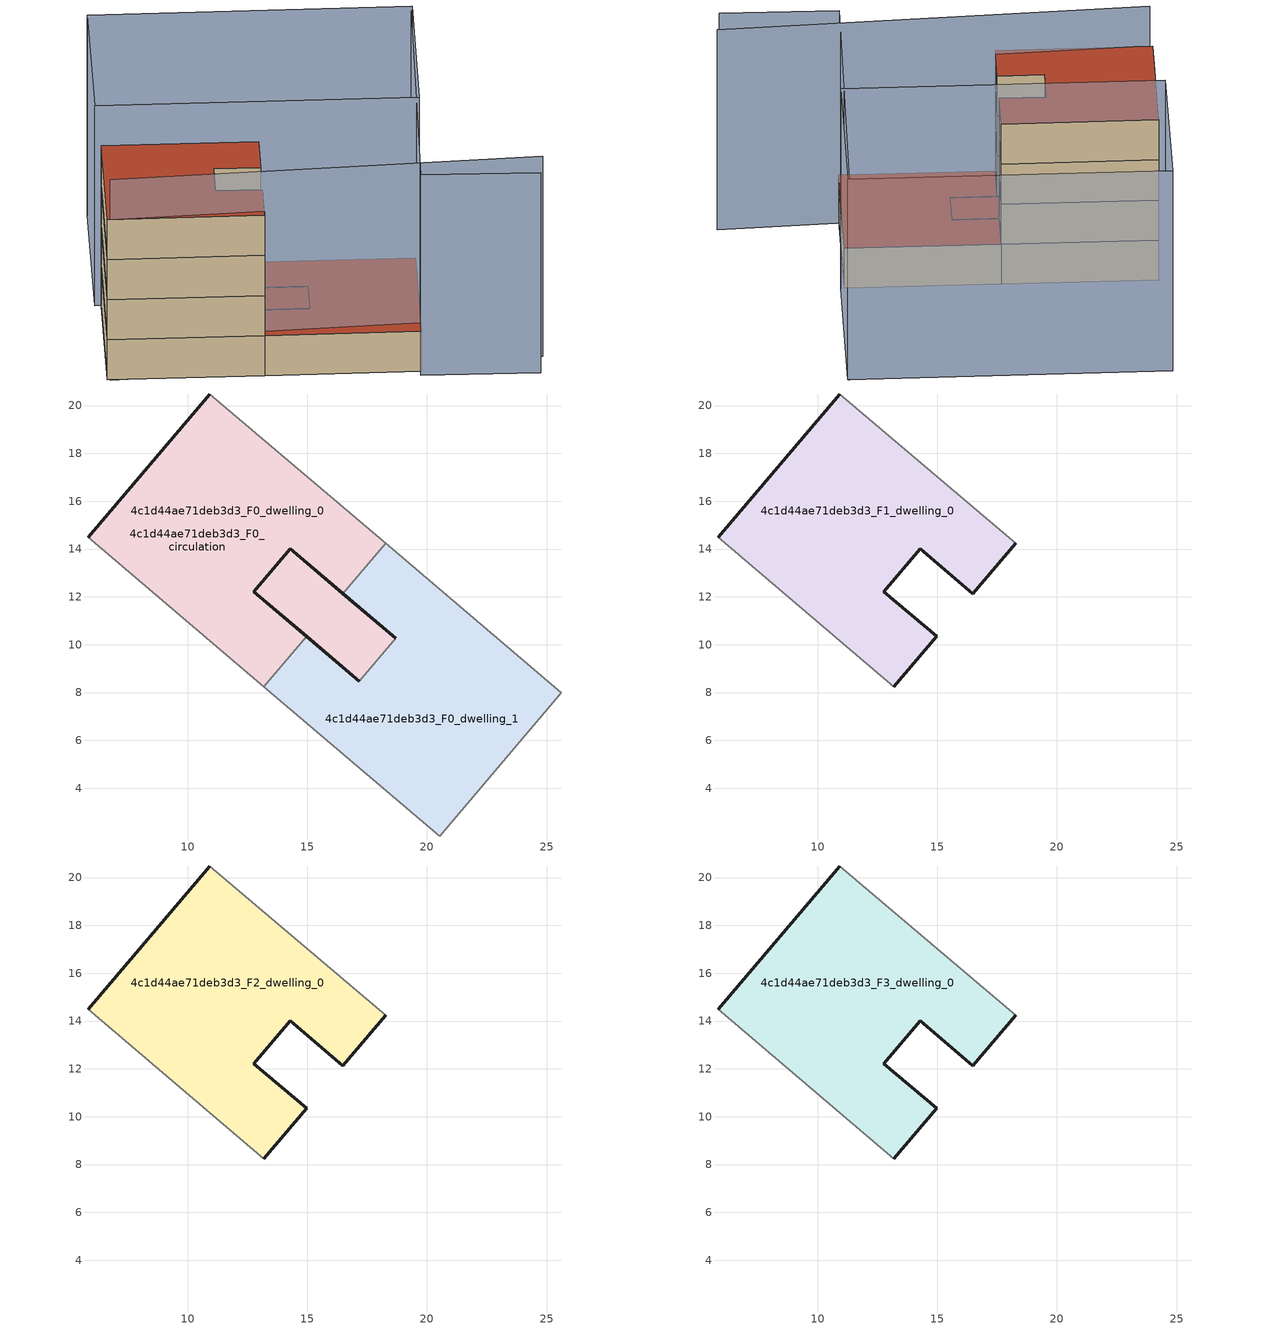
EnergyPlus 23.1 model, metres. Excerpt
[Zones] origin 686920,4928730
4c1d44ae71deb3d3_F0_dwelling_0
 floor ground (EU_floor_Construction): 18.27,14.24 16.49,12.14 14.29,14.02 12.76,12.22 14.96,10.35 13.18,8.25 5.83,14.5 10.92,20.48 z0; 18.7,10.27 17.17,8.47 12.76,12.22 14.29,14.02 z0
 wall outside (EU_wall_Construction): 14.96,10.35 12.76,12.22 14.29,14.02 16.49,12.14 / 10.92,20.48 5.83,14.5 z0:3
 wall adiabatic (EU_wall_Construction): 5.83,14.5 13.18,8.25 / 18.27,14.24 10.92,20.48 z0:3
 wall to 4c1d44ae71deb3d3_F0_dwelling_1 (EU_wall_Construction): 13.18,8.25 14.96,10.35 / 16.49,12.14 18.27,14.24 z0:3
 roof outside (EU_floor_Construction): 17.17,8.47 18.7,10.27 14.29,14.02 12.76,12.22 z3
4c1d44ae71deb3d3_F0_dwelling_1
 floor ground (EU_floor_Construction): 25.62,7.99 20.53,2 13.18,8.25 14.96,10.35 17.17,8.47 18.7,10.27 16.49,12.14 18.27,14.24 z0
 wall outside (EU_wall_Construction): 16.49,12.14 18.7,10.27 / 17.17,8.47 14.96,10.35 z0:3
 wall adiabatic (EU_wall_Construction): 13.18,8.25 20.53,2 25.62,7.99 18.27,14.24 z0:3
 wall to 4c1d44ae71deb3d3_F0_circulation (EU_wall_Construction): 18.7,10.27 17.17,8.47 z0:3
 roof outside (EU_roof_Construction): 20.53,2 25.62,7.99 18.27,14.24 16.49,12.14 18.7,10.27 17.17,8.47 14.96,10.35 13.18,8.25 z3
4c1d44ae71deb3d3_F0_circulation
 floor ground (EU_floor_Construction): 18.27,14.24 16.49,12.14 14.29,14.02 12.76,12.22 14.96,10.35 13.18,8.25 5.83,14.5 10.92,20.48 z0; 18.7,10.27 17.17,8.47 12.76,12.22 14.29,14.02 z0
 wall outside (EU_wall_Construction): 18.7,10.27 14.29,14.02 12.76,12.22 17.17,8.47 z0:3
 roof outside (EU_roof_Construction): 14.96,10.35 12.76,12.22 14.29,14.02 16.49,12.14 18.27,14.24 10.92,20.48 5.83,14.5 13.18,8.25 z3; 17.17,8.47 18.7,10.27 14.29,14.02 12.76,12.22 z3
4c1d44ae71deb3d3_F1_dwelling_0
 floor to 4c1d44ae71deb3d3_F0_dwelling_0 (EU_floor_Construction): 18.27,14.24 16.49,12.14 14.29,14.02 12.76,12.22 14.96,10.35 13.18,8.25 5.83,14.5 10.92,20.48 z3
 wall outside (EU_wall_Construction): 13.18,8.25 14.96,10.35 12.76,12.22 14.29,14.02 16.49,12.14 18.27,14.24 / 10.92,20.48 5.83,14.5 z3:6
 wall adiabatic (EU_wall_Construction): 5.83,14.5 13.18,8.25 / 18.27,14.24 10.92,20.48 z3:6
4c1d44ae71deb3d3_F2_dwelling_0
 floor to 4c1d44ae71deb3d3_F1_dwelling_0 (EU_floor_Construction): 18.27,14.24 16.49,12.14 14.29,14.02 12.76,12.22 14.96,10.35 13.18,8.25 5.83,14.5 10.92,20.48 z6
 wall outside (EU_wall_Construction): 13.18,8.25 14.96,10.35 12.76,12.22 14.29,14.02 16.49,12.14 18.27,14.24 / 10.92,20.48 5.83,14.5 z6:9
 wall adiabatic (EU_wall_Construction): 5.83,14.5 13.18,8.25 / 18.27,14.24 10.92,20.48 z6:9
4c1d44ae71deb3d3_F3_dwelling_0
 floor to 4c1d44ae71deb3d3_F2_dwelling_0 (EU_floor_Construction): 18.27,14.24 16.49,12.14 14.29,14.02 12.76,12.22 14.96,10.35 13.18,8.25 5.83,14.5 10.92,20.48 z9
 wall outside (EU_wall_Construction): 13.18,8.25 14.96,10.35 12.76,12.22 14.29,14.02 16.49,12.14 18.27,14.24 / 10.92,20.48 5.83,14.5 z9:12
 wall adiabatic (EU_wall_Construction): 5.83,14.5 13.18,8.25 / 18.27,14.24 10.92,20.48 z9:12
 roof outside (EU_roof_Construction): 14.96,10.35 12.76,12.22 14.29,14.02 16.49,12.14 18.27,14.24 10.92,20.48 5.83,14.5 13.18,8.25 z12
shading: 5.96,14.35 27.05,-1.87 / 25.77,-3.09 20.21,1.77 / 20.21,1.77 32.05,15.32 / 25.81,7.88 10.63,20.78 / 10.63,20.78 16.89,28.14 / 16.89,28.14 32.07,15.24 / 32.07,15.24 25.81,7.88 z0:15
[Building]
EU S2 Campaign: North Axis=0; Terrain=City; Solar Distribution=FullExterior
[Site:Location]
Bologna: Latitude=44.5; Longitude=11.25; Time Zone=1; Elevation=37
[SizingPeriod:WeatherFileDays]
AnnualSizingPeriod: Begin Month=1; Begin Day of Month=1; End Month=12; End Day of Month=31; Day of Week for Start Day=Monday; Use Weather File Daylight Saving Period=No; Use Weather File Rain and Snow Indicators=No
[MATERIAL]
EU_InternalMass_Material: Roughness=MediumRough; Thickness=0.1; Conductivity=1; Density=1800; Specific Heat=900; Thermal Absorptance=0.9; Solar Absorptance=0.7; Visible Absorptance=0.7
[MATERIAL:NOMASS] Roughness=MediumRough; Thermal Absorptance=0.9; Solar Absorptance=0.7; Visible Absorptance=0.7
Name | Thermal Resistance
EU_wall_NoMass | 0.937881
EU_roof_NoMass | 0.548572
EU_floor_NoMass | 0.71348
[CONSTRUCTION]
EU_wall_Construction: EU_wall_NoMass
EU_roof_Construction: EU_roof_NoMass
EU_floor_Construction: EU_floor_NoMass
EU_InternalMass_Construction: EU_InternalMass_Material
[ZONE] Type=1; Multiplier=1; Ceiling Height=autocalculate; Floor Area=autocalculate; Part of Total Floor Area=Yes
Name | Volume
4c1d44ae71deb3d3_F0_dwelling_0; 4c1d44ae71deb3d3_F0_circulation | 247.786
4c1d44ae71deb3d3_F1_dwelling_0; 4c1d44ae71deb3d3_F2_dwelling_0; 4c1d44ae71deb3d3_F3_dwelling_0 | 206.867
4c1d44ae71deb3d3_F0_dwelling_1 | 206.866
[INTERNALMASS] Construction=EU_InternalMass_Construction
Name | Zone or ZoneList | Surface Area
4c1d44ae71deb3d3_F0_dwelling_0_EU_InternalMass | 4c1d44ae71deb3d3_F0_dwelling_0 | 68.9553
4c1d44ae71deb3d3_F0_dwelling_1_EU_InternalMass | 4c1d44ae71deb3d3_F0_dwelling_1 | 68.9553
4c1d44ae71deb3d3_F1_dwelling_0_EU_InternalMass | 4c1d44ae71deb3d3_F1_dwelling_0 | 153.627
4c1d44ae71deb3d3_F2_dwelling_0_EU_InternalMass | 4c1d44ae71deb3d3_F2_dwelling_0 | 153.627
4c1d44ae71deb3d3_F3_dwelling_0_EU_InternalMass | 4c1d44ae71deb3d3_F3_dwelling_0 | 153.627
[OTHEREQUIPMENT] Fuel Type=Electricity; Design Level Calculation Method=Watts/Area; Power per Zone Floor Area=1; Fraction Latent=0; Fraction Radiant=0; Fraction Lost=0; Carbon Dioxide Generation Rate=0; EndUse Subcategory=EU_Step8_InternalGains
Name | Zone or ZoneList or Space or SpaceList | Schedule
EU_Step8_InternalGain_4c1d44ae71deb3d3_F0_dwelling_0_f000 | 4c1d44ae71deb3d3_F0_dwelling_0 | EU_Step8_GainSchedule_4c1d44ae71deb3d3_F0_dwelling_0_f000
EU_Step8_InternalGain_4c1d44ae71deb3d3_F0_dwelling_1_f000 | 4c1d44ae71deb3d3_F0_dwelling_1 | EU_Step8_GainSchedule_4c1d44ae71deb3d3_F0_dwelling_1_f000
EU_Step8_InternalGain_4c1d44ae71deb3d3_F1_dwelling_0_f000 | 4c1d44ae71deb3d3_F1_dwelling_0 | EU_Step8_GainSchedule_4c1d44ae71deb3d3_F1_dwelling_0_f000
EU_Step8_InternalGain_4c1d44ae71deb3d3_F2_dwelling_0_f000 | 4c1d44ae71deb3d3_F2_dwelling_0 | EU_Step8_GainSchedule_4c1d44ae71deb3d3_F2_dwelling_0_f000
EU_Step8_InternalGain_4c1d44ae71deb3d3_F3_dwelling_0_f000 | 4c1d44ae71deb3d3_F3_dwelling_0 | EU_Step8_GainSchedule_4c1d44ae71deb3d3_F3_dwelling_0_f000
[ZONEINFILTRATION:DESIGNFLOWRATE]
EU_Circulation_Infiltration_4c1d44ae71deb3d3_F0_circulation: Zone or ZoneList or Space or SpaceList=4c1d44ae71deb3d3_F0_circulation; Schedule=EU_AlwaysOn; Design Flow Rate Calculation Method=Flow/Area; Flow Rate per Floor Area=0.0005; Constant Term Coefficient=1; Temperature Term Coefficient=0; Velocity Term Coefficient=0; Velocity Squared Term Coefficient=0
[ZONEVENTILATION:DESIGNFLOWRATE] Schedule=EU_AlwaysOn; Design Flow Rate Calculation Method=AirChanges/Hour; Air Changes per Hour=0.687892; Ventilation Type=Natural; Fan Pressure Rise=0; Fan Total Efficiency=1; Constant Term Coefficient=1; Temperature Term Coefficient=0; Velocity Term Coefficient=0; Velocity Squared Term Coefficient=0; Minimum Indoor Temperature=-100; Maximum Indoor Temperature=100; Delta Temperature=-100; Minimum Outdoor Temperature=-100; Maximum Outdoor Temperature=100; Maximum Wind Speed=40
Name | Zone or ZoneList or Space or SpaceList
EU_ConstantAir_4c1d44ae71deb3d3_F0_dwelling_0 | 4c1d44ae71deb3d3_F0_dwelling_0
EU_ConstantAir_4c1d44ae71deb3d3_F0_dwelling_1 | 4c1d44ae71deb3d3_F0_dwelling_1
EU_ConstantAir_4c1d44ae71deb3d3_F1_dwelling_0 | 4c1d44ae71deb3d3_F1_dwelling_0
EU_ConstantAir_4c1d44ae71deb3d3_F2_dwelling_0 | 4c1d44ae71deb3d3_F2_dwelling_0
EU_ConstantAir_4c1d44ae71deb3d3_F3_dwelling_0 | 4c1d44ae71deb3d3_F3_dwelling_0
[HVACTEMPLATE:THERMOSTAT] Constant Heating Setpoint=20; Constant Cooling Setpoint=50
EU_HeatOnly_4c1d44ae71deb3d3_F0_dwelling_0; EU_HeatOnly_4c1d44ae71deb3d3_F0_dwelling_1; EU_HeatOnly_4c1d44ae71deb3d3_F1_dwelling_0; EU_HeatOnly_4c1d44ae71deb3d3_F2_dwelling_0; EU_HeatOnly_4c1d44ae71deb3d3_F3_dwelling_0
[HVACTEMPLATE:ZONE:IDEALLOADSAIRSYSTEM] System Availability Schedule=EU_AlwaysOn; Maximum Heating Supply Air Temperature=50; Minimum Cooling Supply Air Temperature=13; Maximum Heating Supply Air Humidity Ratio=0.0156; Minimum Cooling Supply Air Humidity Ratio=0.0077; Heating Limit=NoLimit; Cooling Limit=NoLimit; Heating Availability Schedule=EU_AlwaysOn; Cooling Availability Schedule=EU_CoolingOff; Dehumidification Control Type=ConstantSensibleHeatRatio; Cooling Sensible Heat Ratio=0.7; Dehumidification Setpoint=60; Humidification Control Type=None; Humidification Setpoint=30; Outdoor Air Method=None; Outdoor Air Flow Rate per Person=0.00944; Outdoor Air Flow Rate per Zone Floor Area=0; Outdoor Air Flow Rate per Zone=0; Demand Controlled Ventilation Type=None; Outdoor Air Economizer Type=NoEconomizer; Heat Recovery Type=None; Sensible Heat Recovery Effectiveness=0.7; Latent Heat Recovery Effectiveness=0.65
Name | Template Thermostat
4c1d44ae71deb3d3_F0_dwelling_0 | EU_HeatOnly_4c1d44ae71deb3d3_F0_dwelling_0
4c1d44ae71deb3d3_F0_dwelling_1 | EU_HeatOnly_4c1d44ae71deb3d3_F0_dwelling_1
4c1d44ae71deb3d3_F1_dwelling_0 | EU_HeatOnly_4c1d44ae71deb3d3_F1_dwelling_0
4c1d44ae71deb3d3_F2_dwelling_0 | EU_HeatOnly_4c1d44ae71deb3d3_F2_dwelling_0
4c1d44ae71deb3d3_F3_dwelling_0 | EU_HeatOnly_4c1d44ae71deb3d3_F3_dwelling_0
[SIZING:ZONE] Zone Cooling Design Supply Air Temperature Input Method=SupplyAirTemperature; Zone Cooling Design Supply Air Temperature=13; Zone Heating Design Supply Air Temperature Input Method=SupplyAirTemperature; Zone Heating Design Supply Air Temperature=50; Zone Cooling Design Supply Air Humidity Ratio=0.008; Zone Heating Design Supply Air Humidity Ratio=0.008; Cooling Design Air Flow Method=DesignDay; Cooling Design Air Flow Rate=0; Cooling Minimum Air Flow per Zone Floor Area=0.000762; Cooling Minimum Air Flow=0; Cooling Minimum Air Flow Fraction=0.2; Heating Design Air Flow Method=DesignDay; Heating Design Air Flow Rate=0; Heating Maximum Air Flow per Zone Floor Area=0.002032; Heating Maximum Air Flow=0.141576; Heating Maximum Air Flow Fraction=0.3; Account for Dedicated Outdoor Air System=No; Dedicated Outdoor Air System Control Strategy=NeutralSupplyAir; Dedicated Outdoor Air Low Setpoint Temperature for Design=autosize; Dedicated Outdoor Air High Setpoint Temperature for Design=autosize; Zone Load Sizing Method=Sensible Load Only No Latent Load; Zone Latent Cooling Design Supply Air Humidity Ratio Input Method=HumidityRatioDifference; Zone Cooling Design Supply Air Humidity Ratio Difference=0.005; Zone Latent Heating Design Supply Air Humidity Ratio Input Method=HumidityRatioDifference; Zone Humidification Design Supply Air Humidity Ratio Difference=0.005
4c1d44ae71deb3d3_F0_dwelling_0; 4c1d44ae71deb3d3_F0_dwelling_1; 4c1d44ae71deb3d3_F1_dwelling_0; 4c1d44ae71deb3d3_F2_dwelling_0; 4c1d44ae71deb3d3_F3_dwelling_0
[SCHEDULE:CONSTANT]
Name | Hourly Value
EU_AlwaysOn | 1
EU_CoolingOff | 0
[SCHEDULE:FILE] Column Number=1; Rows to Skip at Top=0; Number of Hours of Data=8760; Column Separator=Comma; Interpolate to Timestep=No; Minutes per Item=60; Adjust Schedule for Daylight Savings=Yes
Name | File
EU_Step8_GainSchedule_4c1d44ae71deb3d3_F0_dwelling_0_f000 | ../../schedules/4c1d44ae71deb3d3/4c1d44ae71deb3d3_F0_dwelling_0_f000_gain.csv
EU_Step8_GainSchedule_4c1d44ae71deb3d3_F0_dwelling_1_f000 | ../../schedules/4c1d44ae71deb3d3/4c1d44ae71deb3d3_F0_dwelling_1_f000_gain.csv
EU_Step8_GainSchedule_4c1d44ae71deb3d3_F1_dwelling_0_f000 | ../../schedules/4c1d44ae71deb3d3/4c1d44ae71deb3d3_F1_dwelling_0_f000_gain.csv
EU_Step8_GainSchedule_4c1d44ae71deb3d3_F2_dwelling_0_f000 | ../../schedules/4c1d44ae71deb3d3/4c1d44ae71deb3d3_F2_dwelling_0_f000_gain.csv
EU_Step8_GainSchedule_4c1d44ae71deb3d3_F3_dwelling_0_f000 | ../../schedules/4c1d44ae71deb3d3/4c1d44ae71deb3d3_F3_dwelling_0_f000_gain.csv
